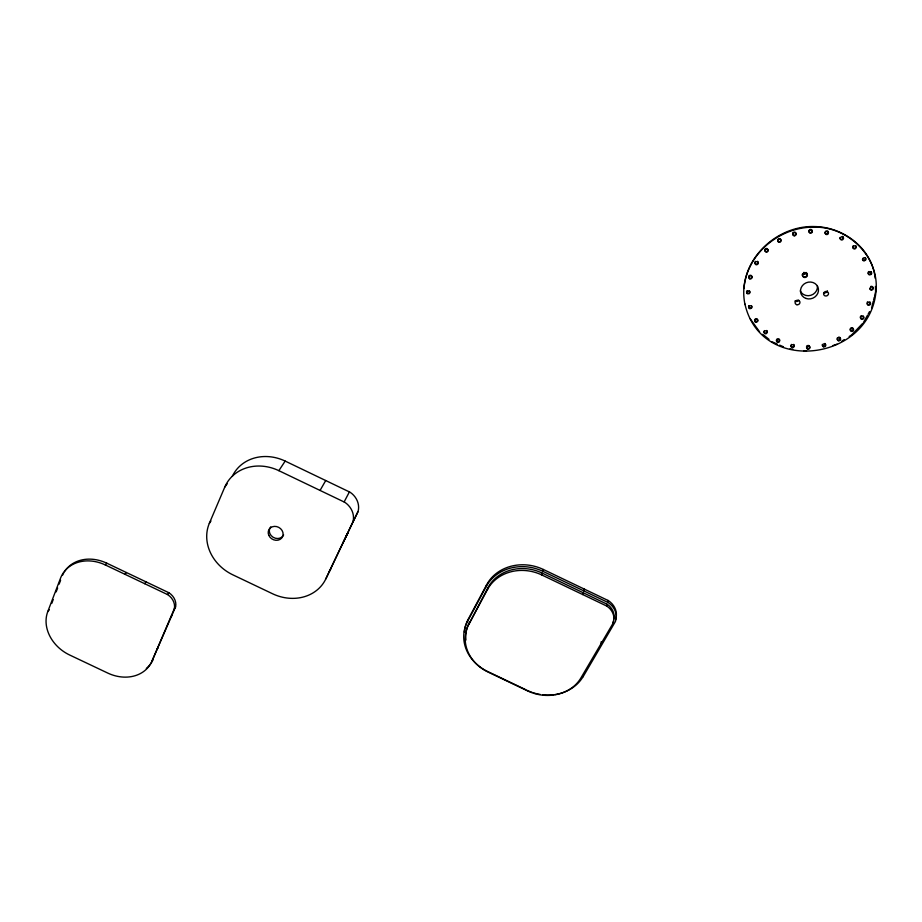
<?xml version="1.0" encoding="UTF-8"?>
<svg xmlns="http://www.w3.org/2000/svg" width="922" height="922" viewBox="0 0 922 922"><rect width="100%" height="100%" fill="white"/><g stroke="black" fill="none" stroke-linecap="round" stroke-linejoin="round"><path stroke-width="1.38" d="M613.925 618.731A16.942 14.867 9.1 0 0 607.218 604.279L542.09 573.046A40.626 35.762 13.6 0 0 488.038 587.533L468.825 624.344A40.211 34.955 14.6 0 0 488.095 672.069L527.684 690.947A40.268 34.84 12.3 0 0 580.952 677.877L612.957 623.422L613.349 620.955M583.061 676.794L615.389 621.578A19.074 16.734 9.1 0 0 608.485 602.792L607.782 602.377L607.967 600.418L543.381 569.485A42.619 37.537 13.5 0 0 486.655 584.732L468.065 619.515A42.066 36.626 14.6 0 0 464.377 632.077M612.957 623.422L613.165 622.961A16.988 14.89 9.1 0 0 607.022 606.25L606.734 603.991M601.029 643.706L601.236 641.666M582.704 594.552L582.958 592.604M583.891 591.071L584.168 589.02M840.034 237.507L839.977 237.911A1.694 1.556 -26.6 0 0 842.466 239.132L843.307 237.715A1.694 1.556 -26.6 0 0 842.478 236.389M527.165 690.509L527.188 690.371A42.251 36.569 12.3 0 0 532.225 692.422M543 571.49L543.381 569.485M468.825 624.344L487.531 589.446A40.729 35.831 13.6 0 1 541.733 574.936L542.09 573.046M743.95 288.528C746.855 253.204 780.485 226.282 815.198 227.123C849.3 227.135 880.072 257.791 875.9 292.505C868.628 361.286 760.754 375 744.907 303.914M871.601 307.936L873.272 301.252M873.595 299.915L874.263 297.23M874.598 295.893L875.612 291.859L875.439 286.431M487.531 589.446L488.038 587.533M486.113 586.749L486.655 584.732M525.92 689.76L487.726 671.55A42.182 36.707 14.6 0 1 467.512 621.474L468.065 619.515M152.003 661.074L174.35 608.635A14.118 11.848 31.6 0 0 167.723 594.655L105.315 564.956A37.03 30.68 34 0 0 60.529 578.186L47.76 611.643A36.569 29.977 33.3 0 0 69.68 655.023L107.793 673.083A36.465 30.011 31.7 0 0 152.003 661.074L175.618 606.745A14.084 11.825 31.6 0 0 169.014 592.8L106.768 563.181A36.938 30.633 34 0 0 64.505 571.605M827.368 290.776L827.195 291.364A2.466 2.27 -21.3 0 1 823.968 292.7M776.566 339.63L776.416 340.391A1.602 1.487 -14.8 0 0 778.929 341.405L779.609 340.022A1.602 1.487 -14.8 0 0 778.687 338.835M325.812 578.912L352.999 521.645A19.005 16.873 27.2 0 0 344.863 502.329L278.859 470.669A42.861 37.664 31.3 0 0 224.761 487.127L209.329 523.35A42.32 36.73 30.6 0 0 232.793 574.809L272.578 593.768A42.228 36.742 28.1 0 0 325.812 578.912L358.116 511.307A18.705 16.665 27.2 0 0 350.13 492.256L285.175 461.081A42.205 37.214 31.4 0 0 232.344 476.282M51.759 603.403L53.222 599.565M56.161 591.889L57.637 588.017M59.123 584.145L60.598 580.261M825.213 231.722L825.052 232.932A1.694 1.556 -26.9 0 0 827.829 233.462L828.267 231.906A1.694 1.556 -26.9 0 0 827.483 230.996M342.696 543.473L347.928 532.87M352.757 522.336L357.874 511.998M344.148 501.914L349.426 491.841M467.512 621.474L486.148 586.623A42.735 37.618 13.6 0 1 543.023 571.363L607.782 602.377M863.395 322.619L867.487 315.289M868.178 314.068L869.538 311.613M320.084 490.4L325.743 480.5M278.859 470.669L285.175 461.081M156.994 649.353L158.296 647.405M170.616 617.44L171.895 615.539M174.27 608.866L175.549 606.987M167.47 594.506L168.761 592.662M209.329 523.35L210.931 521.091M224.761 487.127L227.181 483.808M144.662 583.672L146.01 581.84M764.465 330.583L764.061 331.275A1.602 1.487 -14.9 0 0 766.055 333.015L767.162 331.897A1.602 1.487 -14.9 0 0 766.724 330.468M125 574.314L126.395 572.516M853.196 245.759L852.769 246.497A1.694 1.556 -26 0 0 854.798 248.306L855.985 247.119A1.694 1.556 -26 0 0 855.558 245.621M105.315 564.956L106.768 563.181M47.76 611.643L49.327 609.788M791.399 344.402L790.938 345.854A1.613 1.487 -15.2 0 0 793.588 346.499L794.061 345.058A1.613 1.487 -15.2 0 0 793.669 344.39M862.416 323.657L851.605 334.963L849.174 336.495M850.568 328.29L850.799 328.071A1.648 1.498 -18.9 0 1 851.582 327.748M776.785 339.296L777.096 339.019A1.602 1.487 -14.8 0 1 777.465 338.823M868.904 271.483L868.559 271.748A1.683 1.533 -24 0 0 869.273 274.307L870.887 273.811A1.683 1.533 -24 0 0 870.91 271.61M841.901 341.094L844.322 339.573M832.981 345.531L837.061 344.16M803.777 351.086L806.6 350.844M789.981 348.873L792.736 349.311M772.163 341.855L777.177 344.044M779.689 345.139L783.458 346.787M541.733 574.936L606.538 605.961M607.967 600.418L608.67 600.833A19.028 16.7 9.1 0 1 615.55 619.572M767.496 248.871L766.758 248.514A1.648 1.544 -23.4 0 0 764.776 249.735M762.725 334.306L769.017 339.342M750.278 318.862L759.567 331.782M764.787 250.542L765.963 251.579A1.648 1.544 -23.4 0 0 767.934 249.539L767.865 249.401M744.999 304.56C736.229 263.438 774.48 224.91 815.002 226.57C843.872 227.089 872.143 248.698 875.174 278.248M863.58 316.868A1.66 1.51 -20.2 0 1 861.678 318.632A1.66 1.51 -20.2 0 1 860.457 316.58M860.675 316.223A1.66 1.51 -20.2 0 1 861.367 315.727M862.992 315.877A1.66 1.51 -20.2 0 1 863.488 316.488M872.857 287.249A1.683 1.521 -22.8 0 1 869.953 288.874M870.725 286.477A1.683 1.521 -22.8 0 1 872.65 286.903M865.147 257.572A1.694 1.544 -25.1 0 1 865.389 259.451L863.949 260.315A1.694 1.544 -25.1 0 1 862.508 259.624M825.824 231.099A1.694 1.556 -26.9 0 1 826.227 230.915M809.885 229.566A1.683 1.556 -26.7 0 1 812.121 230.604A1.683 1.556 -26.7 0 1 810.542 232.586A1.683 1.556 -26.7 0 1 808.859 230.869M808.974 230.465A1.683 1.556 -26.7 0 1 809.205 230.097M793.323 232.448A1.671 1.556 -26.1 0 1 795.928 233.266A1.671 1.556 -26.1 0 1 793.934 235.225A1.671 1.556 -26.1 0 1 793.012 232.759M757.492 261.283A1.637 1.533 -21.6 0 1 757.688 263.554A1.637 1.533 -21.6 0 1 755.291 263.634A1.637 1.533 -21.6 0 1 755.521 261.352M749.033 275.909A1.625 1.521 -19.6 0 1 751.753 276.047A1.625 1.521 -19.6 0 1 750.381 278.329A1.625 1.521 -19.6 0 1 748.825 276.266M749.551 290.983A1.613 1.521 -17.8 0 1 748.998 293.092L747.385 293.173A1.613 1.521 -17.8 0 1 747.016 290.799M754.726 320.925A1.602 1.498 -15.4 0 0 756.109 321.64L757.504 320.844A1.602 1.498 -15.4 0 0 756.132 318.632L754.738 319.427A1.602 1.498 -15.4 0 0 754.576 319.796M838.605 337.141A1.637 1.487 -17.7 0 1 840.368 338.777A1.637 1.487 -17.7 0 1 838.11 340.034A1.637 1.487 -17.7 0 1 837.51 337.74M824.913 343.445A1.625 1.487 -16.7 0 1 824.487 346.015A1.625 1.487 -16.7 0 1 822.297 344.494M809.62 346.361A1.613 1.487 -15.8 0 1 807.891 348.458A1.613 1.487 -15.8 0 1 806.877 346.096M807.176 345.808A1.613 1.487 -15.8 0 1 809.136 345.762M751.534 305.758A1.613 1.51 -16.3 0 1 751.326 307.591L749.782 308.063A1.613 1.51 -16.3 0 1 749.01 305.574M778.641 238.752A1.66 1.556 -25 0 1 780.773 239.513A1.66 1.556 -25 0 1 779.862 241.599A1.66 1.556 -25 0 1 777.73 240.838M777.742 239.628A1.66 1.556 -25 0 1 777.961 239.271M869.976 302.036A1.671 1.51 -21.5 0 1 869.411 304.318A1.671 1.51 -21.5 0 1 867.095 303.649M867.129 302.474A1.671 1.51 -21.5 0 1 867.671 301.828M852.009 327.736A1.648 1.498 -18.9 0 1 853.011 330.134L852.7 330.422A1.648 1.498 -18.9 0 1 850.257 328.705M798.775 300.261A2.443 2.259 -19.4 0 1 794.971 300.941M806.393 272.566A2.466 2.282 -22.3 0 1 802.832 274.18M817.411 285.878A9.013 8.321 -21 0 1 810.761 295.34A9.013 8.321 -21 0 1 800.273 290.879M331.252 567.906A41.582 36.327 28.1 0 1 328.9 572.032M62.592 575.144A36.938 30.633 34 0 1 63.802 572.746M153.306 659.103A36.373 29.953 31.7 0 1 146.321 668.462M283.619 534.898A7.664 6.708 29.6 0 1 273.073 537.226A7.664 6.708 29.6 0 1 270.745 526.831M805.978 272.474A2.478 2.293 -22.1 0 1 807.004 275.413A2.478 2.293 -22.1 0 1 803.938 276.784A2.478 2.293 -22.1 0 1 802.394 274.099M803.523 272.624A2.478 2.293 -22.1 0 1 804.111 272.359M583.073 676.656A42.251 36.569 12.3 0 1 555.021 694.554M553.696 694.739A42.251 36.569 12.3 0 1 542.862 694.796M540.165 694.427A42.251 36.569 12.3 0 1 537.48 693.909M536.155 693.598A42.251 36.569 12.3 0 1 533.515 692.848M465.933 640.064A40.095 34.898 14.6 0 1 469.379 622.373M776.578 340.702L776.554 341.094A1.613 1.487 -14.8 0 0 779.067 342.108L779.747 340.725A1.613 1.487 -14.8 0 0 777.234 339.722L776.578 340.702M825.271 232.667L825.271 233.496A1.694 1.567 -26.8 0 0 828.06 234.027L828.486 232.471A1.694 1.567 -26.8 0 0 825.697 231.929L825.271 232.667M840.276 238.072L840.219 238.487A1.694 1.556 -26.5 0 0 842.72 239.708L843.549 238.279A1.694 1.556 -26.5 0 0 841.048 237.058L840.276 238.072M791.122 345.785L791.099 346.557A1.613 1.487 -15.1 0 0 793.75 347.214L794.222 345.762A1.613 1.487 -15.1 0 0 791.56 345.116L791.122 345.785M823.784 292.942L823.6 293.53A2.489 2.282 -21 0 0 828.279 294.567L828.463 293.98A2.489 2.282 -21 0 0 827.034 291.594L826.412 291.456A2.489 2.282 -21 0 0 823.784 292.942M764.338 331.597L764.188 331.966A1.613 1.487 -14.8 0 0 766.182 333.706L767.288 332.588A1.613 1.487 -14.8 0 0 765.295 330.848L764.338 331.597M853.196 246.693L853.023 247.084A1.694 1.556 -25.9 0 0 855.063 248.894L856.25 247.707A1.694 1.556 -25.9 0 0 854.21 245.897L853.196 246.693M345.842 536.996L347.629 533.308L345.842 536.996M863.061 258.31L862.796 258.656A1.694 1.544 -25 0 0 864.214 260.926L865.666 260.05A1.694 1.544 -25 0 0 864.248 257.78L863.061 258.31M755.106 319.773L754.853 320.095A1.613 1.498 -15.3 0 0 756.224 322.32L757.619 321.524A1.613 1.498 -15.3 0 0 756.236 319.3L755.106 319.773M851.052 328.762L850.741 329.05A1.648 1.498 -18.9 0 0 852.965 331.113L853.265 330.825A1.648 1.498 -18.9 0 0 851.052 328.762M749.436 305.977L749.113 306.231A1.613 1.51 -16.3 0 0 749.886 308.732L751.43 308.248A1.613 1.51 -16.3 0 0 750.646 305.758L749.436 305.977M869.192 272.094L868.835 272.359A1.694 1.533 -23.9 0 0 869.561 274.929L871.175 274.433A1.694 1.533 -23.9 0 0 870.449 271.863L869.192 272.094M747.823 291.006L747.442 291.179A1.625 1.521 -17.7 0 0 747.488 293.818L749.102 293.738A1.625 1.521 -17.7 0 0 749.056 291.087L747.823 291.006M767.277 249.228L766.885 249.09A1.648 1.544 -23.4 0 0 764.914 251.13L766.09 252.155A1.648 1.544 -23.4 0 0 768.061 250.127L767.277 249.228M796.908 304.721A2.455 2.27 -19.1 0 0 799.87 301.759A2.455 2.27 -19.1 0 0 795.79 300.952A2.455 2.27 -19.1 0 0 796.908 304.721M861.54 319.219A1.66 1.51 -20.2 0 0 863.856 317.548A1.66 1.51 -20.2 0 0 861.263 316.603A1.66 1.51 -20.2 0 0 861.54 319.219M871.313 290.073A1.683 1.533 -22.7 0 0 873.146 287.883A1.683 1.533 -22.7 0 0 870.31 287.629A1.683 1.533 -22.7 0 0 871.313 290.073M810.438 233.151A1.683 1.567 -26.7 0 0 812.236 230.903A1.683 1.567 -26.7 0 0 809.389 230.65A1.683 1.567 -26.7 0 0 810.438 233.151M794.245 235.802A1.671 1.556 -26.1 0 0 796.02 233.566A1.671 1.556 -26.1 0 0 793.185 233.312A1.671 1.556 -26.1 0 0 794.245 235.802M755.982 264.602A1.637 1.544 -21.5 0 0 758.23 262.885A1.637 1.544 -21.5 0 0 755.637 261.952A1.637 1.544 -21.5 0 0 755.982 264.602M749.793 278.859A1.625 1.533 -19.5 0 0 752.018 277.165A1.625 1.533 -19.5 0 0 749.436 276.231A1.625 1.533 -19.5 0 0 749.793 278.859M838.34 340.737A1.637 1.487 -17.7 0 0 840.622 339.089A1.637 1.487 -17.7 0 0 838.052 338.155A1.637 1.487 -17.7 0 0 838.34 340.737M823.45 346.764A1.625 1.487 -16.6 0 0 825.72 345.128A1.625 1.487 -16.6 0 0 823.15 344.194A1.625 1.487 -16.6 0 0 823.45 346.764M807.672 349.081A1.625 1.487 -15.8 0 0 809.919 347.444A1.625 1.487 -15.8 0 0 807.361 346.522A1.625 1.487 -15.8 0 0 807.672 349.081M779.159 242.313A1.66 1.556 -25 0 0 780.922 240.089A1.66 1.556 -25 0 0 778.11 239.835A1.66 1.556 -25 0 0 779.159 242.313M868.236 305.113A1.671 1.521 -21.5 0 0 870.564 303.419A1.671 1.521 -21.5 0 0 867.959 302.485A1.671 1.521 -21.5 0 0 868.236 305.113M804.33 277.453A2.489 2.305 -22.1 0 0 807.326 274.445A2.489 2.305 -22.1 0 0 803.2 273.627A2.489 2.305 -22.1 0 0 804.33 277.453M805.943 298.44A9.082 8.379 -20.7 0 0 818.425 289.047A9.082 8.379 -20.7 0 0 804.111 283.976A9.082 8.379 -20.7 0 0 805.943 298.44M268.798 535.325A7.687 6.719 29.6 0 0 281.636 538.137A7.687 6.719 29.6 0 0 276.554 526.566A7.687 6.719 29.6 0 0 268.798 535.325"/></g></svg>
